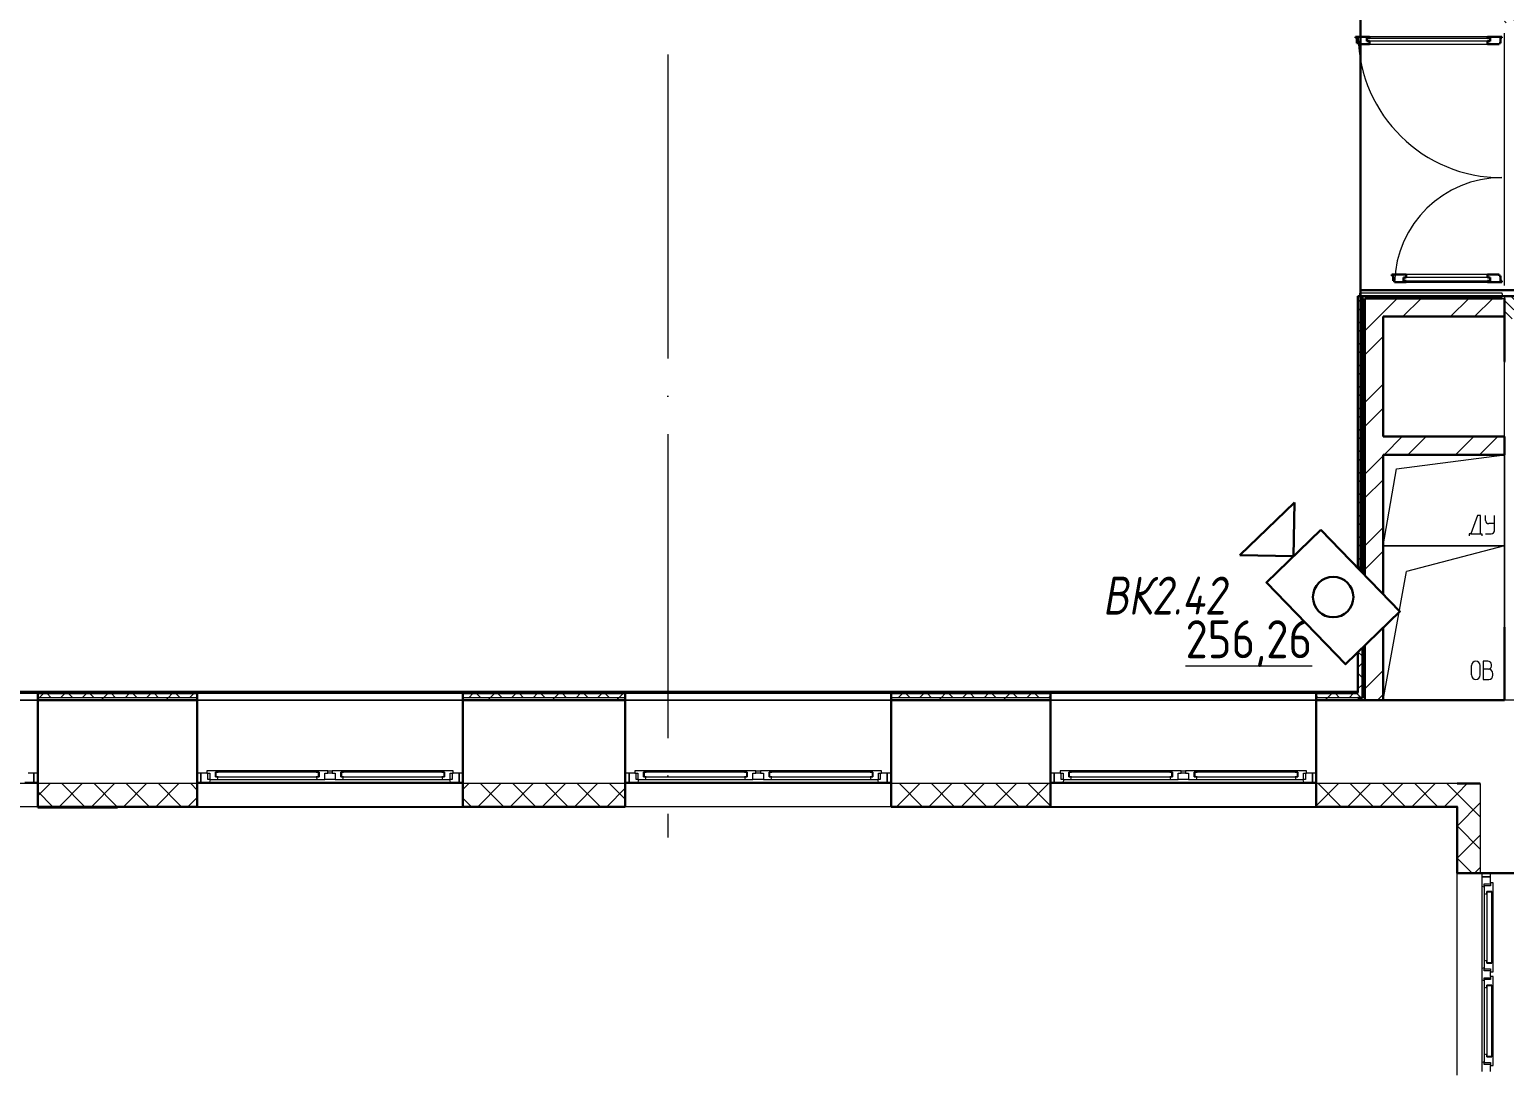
# Model space of a CAD drawing. Header units: millimetres. Extents: x -495897 to 1376592, y -28539 to 470976.
# Drawn here: x 120566 to 130280, y 374934 to 381775 of the extents above; entities that cross this region are included whole.
import ezdxf
from ezdxf.enums import TextEntityAlignment as Align

# ---------------------------------------------------------------- set-up
doc = ezdxf.new("R2010")
doc.units = ezdxf.units.MM
doc.set_wipeout_variables(frame=1)
doc.linetypes.add('ADSK_Линия сетки', pattern=[25, 20, -2.5, 0, -2.5])
doc.linetypes.add('ADSK_Штриховая_ш2 п1_5', pattern=[4.5, 3, -1.5])
for name, color, linetype, lineweight in [('_ Окна', 7, 'Continuous', 9), ('RC-Видеонаблюдение', 5, 'Continuous', 30), ('RC-Линии_связи-Адресные', 5, 'Continuous', 30), ('Двери', 252, 'Continuous', 9), ('Марки помещений', 252, 'Continuous', 20), ('Ограждение', 252, 'Continuous', 9), ('Окна', 252, 'Continuous', 9), ('Оси', 252, 'Continuous', 9), ('Стены внутренние', 7, 'Continuous', 18), ('Стены наружные', 7, 'Continuous', 18), ('Стены штриховка', 7, 'Continuous', 9)]:
    doc.layers.add(name, color=color, linetype=linetype, lineweight=lineweight)
doc.layers.add('RC-Позиционные_обозначения', color=7, linetype='Continuous')
doc.layers.add('Двери открывание', color=7, linetype='Continuous', lineweight=9, true_color=0xc0c0c0)
doc.styles.add('GOST Common_2', font='', dxfattribs={"width": 0.9, "height": 250})
doc.styles.add('RubezhCAD', font='', dxfattribs={"oblique": 10})
doc.styles.get("Standard").update_dxf_attribs({"font": ''})
doc.styles.get('GOST Common_2').set_extended_font_data('GOST type B')
doc.styles.get('RubezhCAD').set_extended_font_data('GOST type A')
doc.styles.get('Standard').set_extended_font_data('GOST type B')

# ---------------------------------------------------------------- blocks, each defined once
blk = doc.blocks.new('RC-UGO-CAM-02')
at = {"color": 1}
blk.add_line((6.243, 2.499), (6.243, -2.499), dxfattribs=at)
blk.add_attdef('PSTN', text='', height=2.5).set_placement((4.626, 3.284), align=Align.BOTTOM_LEFT)
blk.add_wipeout([(-3.743, -2.499), (-3.741, 2.497), (3.743, 2.499), (3.743, -2.499)], dxfattribs=at)
for q in [(6.243, 2.499), (6.243, -2.499)]:
    blk.add_line((3.743, 0), q, dxfattribs=at)
blk.add_lwpolyline([(3.743, -2.499), (3.743, 2.499), (-3.743, 2.499), (-3.743, -2.499), (3.743, -2.499)], close=True, dxfattribs=at)
blk.add_circle((0, 0), 1.332, dxfattribs=at)
blk = doc.blocks.new('2 этаж')
at = {"layer": 'Двери', "lineweight": 18, "true_color": 0x636466}
h = blk.add_hatch(dxfattribs=at)
h.set_pattern_fill('FP_2', color=251, angle=90, style=0, pattern_type=2)
h.set_pattern_definition([(135, (131231.006, 20395.747), (-35.3553, -35.3553), [])])
h.paths.add_polyline_path([(131036, 19470.7), (131426, 19470.7), (131426, 19620.7), (131036, 19620.7), (131036, 19490.5)])
h.paths.add_polyline_path([(131234.3, 21420.7), (131426, 21420.7), (131426, 21570.7), (131036, 21570.7), (131036, 21420.7)])
at = {"color": 251, "lineweight": 18, "true_color": 0x636466}
for p, q in [((130324.1, 18482.7), (131036, 18575.7)), ((131036, 18575.7), (131036, 17975.7)), ((130236, 17975.7), (130324.1, 18482.7)), ((130858.1, 18176.1), (130814.4, 18056.1)), ((130877.7, 18176.1), (130858.1, 18176.1)), ((130877.7, 18056.1), (130877.7, 18176.1)), ((130911.8, 18142.7), (130911.8, 18176.1)), ((130969.2, 18076.1), (130969.2, 18176.1)), ((130969.2, 18122.7), (130931.8, 18122.7)), ((131036, 17975.7), (130236, 17975.7)), ((130236, 17975.7), (131036, 17975.7)), ((131036, 17975.7), (130390.1, 17806.9)), ((130804.4, 18056.1), (130804.4, 18041.1)), ((130814.4, 18056.1), (130804.4, 18056.1)), ((130814.4, 18056.1), (130877.7, 18056.1)), ((130877.7, 18056.1), (130887.7, 18056.1)), ((130887.7, 18056.1), (130887.7, 18041.1)), ((130911.8, 18056.1), (130949.2, 18056.1)), ((131036, 17975.7), (131036, 17440.7)), ((130236, 16960.7), (130390.1, 17806.9)), ((130926.5, 17217.2), (130896.5, 17217.2)), ((130896.5, 17217.2), (130896.5, 17097.2)), ((130949.8, 17183.9), (130949.8, 17193.9)), ((130818.9, 17125.9), (130818.9, 17188.5)), ((130876.3, 17125.9), (130876.3, 17188.5)), ((130929.8, 17163.9), (130896.5, 17163.9)), ((130896.5, 17097.2), (130933.1, 17097.2)), ((130959.8, 17123.9), (130959.8, 17133.9))]:
    blk.add_line(p, q, dxfattribs=at)
for centre, radius, start, end in [((130931.8, 18142.7), 20, 180, 270), ((130949.2, 18076.1), 20, 270, 0), ((130847.6, 17188.5), 28.7, 0, 180), ((130926.5, 17193.9), 23.3, 0, 90), ((130847.6, 17125.9), 28.7, 180, 0), ((130929.8, 17183.9), 20, 270, 0), ((130929.8, 17133.9), 30, 0, 90), ((130933.1, 17123.9), 26.7, 270, 0)]:
    blk.add_arc(centre, radius, start, end, dxfattribs=at)
at = {"layer": '_ Окна', "color": 251, "lineweight": 18, "true_color": 0x636466}
for p, q in [((121291.6, 16420.7), (121351, 16420.7)), ((121351, 16478.7), (121313, 16478.7)), ((121351, 16420.7), (121351, 16478.7)), ((122489, 16478.7), (122451, 16478.7)), ((122451, 16478.7), (122451, 16420.7)), ((122451, 16420.7), (122510.5, 16420.7)), ((122545, 16495.7), (122489, 16495.7)), ((122489, 16495.7), (122489, 16478.7)), ((122489, 16478.7), (122509, 16478.7)), ((122497, 16437.7), (122497, 16478.7)), ((122509, 16437.7), (122497, 16437.7)), ((122509, 16478.7), (122509, 16437.7)), ((122509, 16437.7), (122559.5, 16437.7)), ((122510.5, 16420.7), (122515, 16437.7)), ((122546, 16494.7), (122545, 16495.7)), ((122547, 16495.7), (122546, 16494.7)), ((122546, 16454.7), (122546, 16486.7)), ((122546, 16486.7), (122564, 16486.7)), ((122564, 16454.7), (122546, 16454.7)), ((122561.6, 16495.7), (122547, 16495.7)), ((122559.5, 16437.7), (122564, 16454.7)), ((122564, 16486.7), (122561.6, 16495.7)), ((123213.4, 16495.7), (123211, 16486.7)), ((123211, 16486.7), (123229, 16486.7)), ((123229, 16454.7), (123211, 16454.7)), ((123211, 16454.7), (123215.6, 16437.7)), ((123228, 16495.7), (123213.4, 16495.7)), ((123215.6, 16437.7), (123266, 16437.7)), ((123229, 16494.7), (123228, 16495.7)), ((123230, 16495.7), (123229, 16494.7)), ((123229, 16486.7), (123229, 16454.7)), ((123286, 16495.7), (123230, 16495.7)), ((123266, 16437.7), (123266, 16478.7)), ((123266, 16478.7), (123286, 16478.7)), ((123286, 16478.7), (123286, 16495.7)), ((123372, 16495.7), (123316, 16495.7)), ((123316, 16495.7), (123316, 16478.7)), ((123316, 16478.7), (123336, 16478.7)), ((123336, 16478.7), (123336, 16437.7)), ((123336, 16437.7), (123386.5, 16437.7)), ((123373, 16494.7), (123372, 16495.7)), ((123374, 16495.7), (123373, 16494.7)), ((123373, 16454.7), (123373, 16486.7)), ((123373, 16486.7), (123391, 16486.7)), ((123391, 16454.7), (123373, 16454.7)), ((123388.6, 16495.7), (123374, 16495.7)), ((123386.5, 16437.7), (123391, 16454.7)), ((123391, 16486.7), (123388.6, 16495.7)), ((124040.4, 16495.7), (124038, 16486.7)), ((124038, 16486.7), (124056, 16486.7)), ((124056, 16454.7), (124038, 16454.7)), ((124038, 16454.7), (124042.6, 16437.7)), ((124055, 16495.7), (124040.4, 16495.7)), ((124042.6, 16437.7), (124093, 16437.7)), ((124056, 16494.7), (124055, 16495.7)), ((124057, 16495.7), (124056, 16494.7)), ((124056, 16486.7), (124056, 16454.7)), ((124113, 16495.7), (124057, 16495.7)), ((124087, 16437.7), (124091.6, 16420.7)), ((124091.6, 16420.7), (124151, 16420.7)), ((124093, 16437.7), (124093, 16478.7)), ((124093, 16478.7), (124113, 16478.7)), ((124105, 16437.7), (124093, 16437.7)), ((124105, 16478.7), (124105, 16437.7)), ((124113, 16478.7), (124113, 16495.7)), ((124151, 16478.7), (124113, 16478.7)), ((124151, 16420.7), (124151, 16478.7)), ((125309, 16478.7), (125271, 16478.7)), ((125271, 16478.7), (125271, 16420.7)), ((125271, 16420.7), (125330.5, 16420.7)), ((125365, 16495.7), (125309, 16495.7)), ((125309, 16495.7), (125309, 16478.7)), ((125309, 16478.7), (125329, 16478.7)), ((125317, 16437.7), (125317, 16478.7)), ((125329, 16437.7), (125317, 16437.7)), ((125329, 16478.7), (125329, 16437.7)), ((125329, 16437.7), (125379.5, 16437.7)), ((125330.5, 16420.7), (125335, 16437.7)), ((125366, 16494.7), (125365, 16495.7)), ((125367, 16495.7), (125366, 16494.7)), ((125366, 16454.7), (125366, 16486.7)), ((125366, 16486.7), (125384, 16486.7)), ((125384, 16454.7), (125366, 16454.7)), ((125381.6, 16495.7), (125367, 16495.7)), ((125379.5, 16437.7), (125384, 16454.7)), ((125384, 16486.7), (125381.6, 16495.7)), ((126033.4, 16495.7), (126031, 16486.7)), ((126031, 16486.7), (126049, 16486.7)), ((126049, 16454.7), (126031, 16454.7)), ((126031, 16454.7), (126035.6, 16437.7)), ((126048, 16495.7), (126033.4, 16495.7)), ((126035.6, 16437.7), (126086, 16437.7)), ((126049, 16494.7), (126048, 16495.7)), ((126050, 16495.7), (126049, 16494.7)), ((126049, 16486.7), (126049, 16454.7)), ((126106, 16495.7), (126050, 16495.7)), ((126086, 16437.7), (126086, 16478.7)), ((126086, 16478.7), (126106, 16478.7)), ((126106, 16478.7), (126106, 16495.7)), ((126192, 16495.7), (126136, 16495.7)), ((126136, 16495.7), (126136, 16478.7)), ((126136, 16478.7), (126156, 16478.7)), ((126156, 16478.7), (126156, 16437.7)), ((126156, 16437.7), (126206.5, 16437.7)), ((126193, 16494.7), (126192, 16495.7)), ((126194, 16495.7), (126193, 16494.7)), ((126193, 16454.7), (126193, 16486.7)), ((126193, 16486.7), (126211, 16486.7)), ((126211, 16454.7), (126193, 16454.7)), ((126208.6, 16495.7), (126194, 16495.7)), ((126206.5, 16437.7), (126211, 16454.7)), ((126211, 16486.7), (126208.6, 16495.7)), ((126860.4, 16495.7), (126858, 16486.7)), ((126858, 16486.7), (126876, 16486.7)), ((126876, 16454.7), (126858, 16454.7)), ((126858, 16454.7), (126862.6, 16437.7)), ((126875, 16495.7), (126860.4, 16495.7)), ((126862.6, 16437.7), (126913, 16437.7)), ((126876, 16494.7), (126875, 16495.7)), ((126877, 16495.7), (126876, 16494.7)), ((126876, 16486.7), (126876, 16454.7)), ((126933, 16495.7), (126877, 16495.7)), ((126907, 16437.7), (126911.6, 16420.7)), ((126911.6, 16420.7), (126971, 16420.7)), ((126913, 16437.7), (126913, 16478.7)), ((126913, 16478.7), (126933, 16478.7)), ((126925, 16437.7), (126913, 16437.7)), ((126925, 16478.7), (126925, 16437.7)), ((126933, 16478.7), (126933, 16495.7)), ((126971, 16478.7), (126933, 16478.7)), ((126971, 16420.7), (126971, 16478.7)), ((128108.6, 16478.7), (128071, 16478.7)), ((128071, 16478.7), (128071, 16420.7)), ((128071, 16420.7), (128130.5, 16420.7)), ((128165, 16495.7), (128109, 16495.7)), ((128109, 16495.7), (128109, 16478.7)), ((128109, 16478.7), (128129, 16478.7)), ((128117, 16437.7), (128117, 16478.7)), ((128129, 16437.7), (128117, 16437.7)), ((128129, 16478.7), (128129, 16437.7)), ((128129, 16437.7), (128179.5, 16437.7)), ((128130.5, 16420.7), (128135, 16437.7)), ((128166, 16494.7), (128165, 16495.7)), ((128167, 16495.7), (128166, 16494.7)), ((128166, 16454.7), (128166, 16486.7)), ((128166, 16486.7), (128184, 16486.7)), ((128184, 16454.7), (128166, 16454.7)), ((128181.6, 16495.7), (128167, 16495.7)), ((128179.5, 16437.7), (128184, 16454.7)), ((128184, 16486.7), (128181.6, 16495.7)), ((128833.4, 16495.7), (128831, 16486.7)), ((128831, 16486.7), (128849, 16486.7)), ((128849, 16454.7), (128831, 16454.7)), ((128831, 16454.7), (128835.6, 16437.7)), ((128848, 16495.7), (128833.4, 16495.7)), ((128835.6, 16437.7), (128886, 16437.7)), ((128849, 16494.7), (128848, 16495.7)), ((128850, 16495.7), (128849, 16494.7)), ((128849, 16486.7), (128849, 16454.7)), ((128906, 16495.7), (128850, 16495.7)), ((128886, 16437.7), (128886, 16478.7)), ((128886, 16478.7), (128906, 16478.7)), ((128906, 16478.7), (128906, 16495.7)), ((128992, 16495.7), (128936, 16495.7)), ((128936, 16495.7), (128936, 16478.7)), ((128936, 16478.7), (128956, 16478.7)), ((128956, 16478.7), (128956, 16437.7)), ((128956, 16437.7), (129006.5, 16437.7)), ((128993, 16494.7), (128992, 16495.7)), ((128994, 16495.7), (128993, 16494.7)), ((128993, 16454.7), (128993, 16486.7)), ((128993, 16486.7), (129011, 16486.7)), ((129011, 16454.7), (128993, 16454.7)), ((129008.6, 16495.7), (128994, 16495.7)), ((129006.5, 16437.7), (129011, 16454.7)), ((129011, 16486.7), (129008.6, 16495.7)), ((129660.4, 16495.7), (129658, 16486.7)), ((129658, 16486.7), (129676, 16486.7)), ((129676, 16454.7), (129658, 16454.7)), ((129658, 16454.7), (129662.6, 16437.7)), ((129675, 16495.7), (129660.4, 16495.7)), ((129662.6, 16437.7), (129713, 16437.7)), ((129676, 16494.7), (129675, 16495.7)), ((129677, 16495.7), (129676, 16494.7)), ((129676, 16486.7), (129676, 16454.7)), ((129733, 16495.7), (129677, 16495.7)), ((129707, 16437.7), (129711.6, 16420.7)), ((129711.6, 16420.7), (129771, 16420.7)), ((129713, 16437.7), (129713, 16478.7)), ((129713, 16478.7), (129733, 16478.7)), ((129725, 16437.7), (129713, 16437.7)), ((129725, 16478.7), (129725, 16437.7)), ((129733, 16478.7), (129733, 16495.7)), ((129771, 16478.7), (129733, 16478.7)), ((129771, 16420.7), (129771, 16478.7)), ((130944, 15795.7), (130886, 15795.7)), ((130886, 15795.7), (130886, 15736.3)), ((130903, 15749.7), (130944, 15749.7)), ((130903, 15737.7), (130903, 15749.7)), ((130944, 15737.7), (130903, 15737.7)), ((130903, 15737.7), (130903, 15687.3)), ((130944, 15757.7), (130944, 15795.7)), ((130961, 15757.7), (130944, 15757.7)), ((130944, 15757.7), (130944, 15737.7)), ((130961, 15701.7), (130961, 15757.7)), ((130886, 15736.3), (130903, 15731.7)), ((130903, 15687.3), (130920, 15682.7)), ((130920, 15682.7), (130920, 15700.7)), ((130920, 15700.7), (130952, 15700.7)), ((130952, 15700.7), (130952, 15682.7)), ((130952, 15682.7), (130961, 15685.2)), ((130960, 15700.7), (130961, 15701.7)), ((130961, 15699.7), (130960, 15700.7)), ((130961, 15685.2), (130961, 15699.7)), ((130903, 15196.7), (130886, 15192.2)), ((130886, 15192.2), (130886, 15119.3)), ((130920, 15245.7), (130903, 15241.2)), ((130903, 15241.2), (130903, 15190.7)), ((130903, 15190.7), (130944, 15190.7)), ((130903, 15178.7), (130903, 15190.7)), ((130944, 15178.7), (130903, 15178.7)), ((130920, 15227.7), (130920, 15245.7)), ((130952, 15227.7), (130920, 15227.7)), ((130944, 15190.7), (130944, 15170.7)), ((130944, 15170.7), (130961, 15170.7)), ((130944, 15140.7), (130944, 15170.7)), ((130961, 15243.3), (130952, 15245.7)), ((130952, 15245.7), (130952, 15227.7)), ((130960, 15227.7), (130961, 15228.7)), ((130961, 15226.7), (130960, 15227.7)), ((130961, 15228.7), (130961, 15243.3)), ((130961, 15170.7), (130961, 15226.7)), ((130886, 15119.3), (130903, 15114.7)), ((130903, 15120.7), (130903, 15132.7)), ((130903, 15132.7), (130944, 15132.7)), ((130944, 15120.7), (130903, 15120.7)), ((130903, 15120.7), (130903, 15070.3)), ((130903, 15070.3), (130920, 15065.7)), ((130920, 15065.7), (130920, 15083.7)), ((130920, 15083.7), (130952, 15083.7)), ((130961, 15140.7), (130944, 15140.7)), ((130944, 15140.7), (130944, 15120.7)), ((130952, 15083.7), (130952, 15065.7)), ((130952, 15065.7), (130961, 15068.2)), ((130960, 15083.7), (130961, 15084.7)), ((130961, 15082.7), (130960, 15083.7)), ((130961, 15084.7), (130961, 15140.7)), ((130961, 15068.2), (130961, 15082.7)), ((130903, 14579.7), (130886, 14575.2)), ((130886, 14575.2), (130886, 14515.7)), ((130920, 14628.7), (130903, 14624.2)), ((130903, 14624.2), (130903, 14573.7)), ((130903, 14573.7), (130944, 14573.7)), ((130903, 14561.7), (130903, 14573.7)), ((130920, 14610.7), (130920, 14628.7)), ((130952, 14610.7), (130920, 14610.7)), ((130944, 14573.7), (130944, 14553.7)), ((130961, 14626.3), (130952, 14628.7)), ((130952, 14628.7), (130952, 14610.7)), ((130960, 14610.7), (130961, 14611.7)), ((130961, 14609.7), (130960, 14610.7)), ((130961, 14611.7), (130961, 14626.3)), ((130961, 14553.7), (130961, 14609.7)), ((130944, 14561.7), (130903, 14561.7)), ((130944, 14553.7), (130961, 14553.7)), ((130944, 14515.7), (130944, 14553.7))]:
    blk.add_line(p, q, dxfattribs=at)
at = {"layer": '_ Окна', "color": 251, "true_color": 0x636466}
for p, q in [((121376, 16478.7), (121351, 16478.7)), ((121351, 16478.7), (121351, 16420.7)), ((121351, 16420.7), (121376, 16420.7)), ((122451, 16478.7), (122426, 16478.7)), ((122426, 16420.7), (122451, 16420.7)), ((122451, 16420.7), (122451, 16478.7)), ((122549, 16486.7), (122546, 16486.7)), ((122546, 16486.7), (122546, 16454.7)), ((122546, 16454.7), (122549, 16454.7)), ((123226, 16486.7), (122549, 16486.7)), ((122549, 16486.7), (122549, 16454.7)), ((122549, 16454.7), (122549, 16486.7)), ((122549, 16454.7), (123226, 16454.7)), ((123226, 16454.7), (123226, 16486.7)), ((123226, 16486.7), (123226, 16454.7)), ((123229, 16486.7), (123226, 16486.7)), ((123226, 16454.7), (123229, 16454.7)), ((123229, 16454.7), (123229, 16486.7)), ((123376, 16486.7), (123373, 16486.7)), ((123373, 16486.7), (123373, 16454.7)), ((123373, 16454.7), (123376, 16454.7)), ((124053, 16486.7), (123376, 16486.7)), ((123376, 16486.7), (123376, 16454.7)), ((123376, 16454.7), (123376, 16486.7)), ((123376, 16454.7), (124053, 16454.7)), ((124053, 16454.7), (124053, 16486.7)), ((124053, 16486.7), (124053, 16454.7)), ((124056, 16486.7), (124053, 16486.7)), ((124053, 16454.7), (124056, 16454.7)), ((124056, 16454.7), (124056, 16486.7)), ((124176, 16478.7), (124151, 16478.7)), ((124151, 16478.7), (124151, 16420.7)), ((124151, 16420.7), (124176, 16420.7)), ((125271, 16478.7), (125246, 16478.7)), ((125246, 16420.7), (125271, 16420.7)), ((125271, 16420.7), (125271, 16478.7)), ((125369, 16486.7), (125366, 16486.7)), ((125366, 16486.7), (125366, 16454.7)), ((125366, 16454.7), (125369, 16454.7)), ((126046, 16486.7), (125369, 16486.7)), ((125369, 16486.7), (125369, 16454.7)), ((125369, 16454.7), (125369, 16486.7)), ((125369, 16454.7), (126046, 16454.7)), ((126046, 16454.7), (126046, 16486.7)), ((126046, 16486.7), (126046, 16454.7)), ((126049, 16486.7), (126046, 16486.7)), ((126046, 16454.7), (126049, 16454.7)), ((126049, 16454.7), (126049, 16486.7)), ((126196, 16486.7), (126193, 16486.7)), ((126193, 16486.7), (126193, 16454.7)), ((126193, 16454.7), (126196, 16454.7)), ((126873, 16486.7), (126196, 16486.7)), ((126196, 16486.7), (126196, 16454.7)), ((126196, 16454.7), (126196, 16486.7)), ((126196, 16454.7), (126873, 16454.7)), ((126873, 16454.7), (126873, 16486.7)), ((126873, 16486.7), (126873, 16454.7)), ((126876, 16486.7), (126873, 16486.7)), ((126873, 16454.7), (126876, 16454.7)), ((126876, 16454.7), (126876, 16486.7)), ((126996, 16478.7), (126971, 16478.7)), ((126971, 16478.7), (126971, 16420.7)), ((126971, 16420.7), (126996, 16420.7)), ((128071, 16478.7), (128046, 16478.7)), ((128046, 16420.7), (128071, 16420.7)), ((128071, 16420.7), (128071, 16478.7)), ((128169, 16486.7), (128166, 16486.7)), ((128166, 16486.7), (128166, 16454.7)), ((128166, 16454.7), (128169, 16454.7)), ((128846, 16486.7), (128169, 16486.7)), ((128169, 16486.7), (128169, 16454.7)), ((128169, 16454.7), (128169, 16486.7)), ((128169, 16454.7), (128846, 16454.7)), ((128846, 16454.7), (128846, 16486.7)), ((128846, 16486.7), (128846, 16454.7)), ((128849, 16486.7), (128846, 16486.7)), ((128846, 16454.7), (128849, 16454.7)), ((128849, 16454.7), (128849, 16486.7)), ((128996, 16486.7), (128993, 16486.7)), ((128993, 16486.7), (128993, 16454.7)), ((128993, 16454.7), (128996, 16454.7)), ((129673, 16486.7), (128996, 16486.7)), ((128996, 16486.7), (128996, 16454.7)), ((128996, 16454.7), (128996, 16486.7)), ((128996, 16454.7), (129673, 16454.7)), ((129673, 16454.7), (129673, 16486.7)), ((129673, 16486.7), (129673, 16454.7)), ((129676, 16486.7), (129673, 16486.7)), ((129673, 16454.7), (129676, 16454.7)), ((129676, 16454.7), (129676, 16486.7)), ((129796, 16478.7), (129771, 16478.7)), ((129771, 16478.7), (129771, 16420.7)), ((129771, 16420.7), (129796, 16420.7)), ((130886, 15820.7), (130886, 15795.7)), ((130886, 15795.7), (130944, 15795.7)), ((130944, 15795.7), (130944, 15820.7)), ((130952, 15700.7), (130920, 15700.7)), ((130920, 15700.7), (130920, 15697.7)), ((130920, 15697.7), (130920, 15230.7)), ((130952, 15697.7), (130920, 15697.7)), ((130920, 15697.7), (130952, 15697.7)), ((130952, 15697.7), (130952, 15700.7)), ((130952, 15230.7), (130952, 15697.7)), ((130920, 15230.7), (130952, 15230.7)), ((130952, 15230.7), (130920, 15230.7)), ((130920, 15230.7), (130920, 15227.7)), ((130920, 15227.7), (130952, 15227.7)), ((130952, 15227.7), (130952, 15230.7)), ((130952, 15083.7), (130920, 15083.7)), ((130920, 15083.7), (130920, 15080.7)), ((130920, 15080.7), (130920, 14613.7)), ((130952, 15080.7), (130920, 15080.7)), ((130920, 15080.7), (130952, 15080.7)), ((130952, 15080.7), (130952, 15083.7)), ((130952, 14613.7), (130952, 15080.7)), ((130920, 14613.7), (130952, 14613.7)), ((130952, 14613.7), (130920, 14613.7)), ((130920, 14613.7), (130920, 14610.7)), ((130920, 14610.7), (130952, 14610.7)), ((130952, 14610.7), (130952, 14613.7))]:
    blk.add_line(p, q, dxfattribs=at)
at = {"layer": 'Двери', "color": 251, "lineweight": 30, "true_color": 0x636466}
for p, q in [((130148, 21328.7), (130054, 21328.7)), ((130054, 21328.7), (130054, 21320.7)), ((130054, 21320.7), (130063, 21320.7)), ((130063, 21320.7), (130063, 21286.7)), ((130063, 21286.7), (130072, 21286.7)), ((130072, 21286.7), (130072, 21278.7)), ((130072, 21278.7), (130148, 21278.7)), ((130130, 21319.7), (130148, 21319.7)), ((130130, 21298.7), (130130, 21319.7)), ((130148, 21298.7), (130130, 21298.7)), ((130148, 21319.7), (130148, 21328.7)), ((130148, 21278.7), (130148, 21298.7)), ((131018, 21328.7), (130924, 21328.7)), ((130924, 21319.7), (130924, 21328.7)), ((130942, 21319.7), (130924, 21319.7)), ((130924, 21298.7), (130942, 21298.7)), ((130924, 21278.7), (130924, 21298.7)), ((130924, 21278.7), (131000, 21278.7)), ((130942, 21298.7), (130942, 21319.7)), ((131000, 21278.7), (131000, 21286.7)), ((131000, 21286.7), (131009, 21286.7)), ((131009, 21286.7), (131009, 21320.7)), ((131009, 21320.7), (131018, 21320.7)), ((131018, 21320.7), (131018, 21328.7)), ((130388, 19762.7), (130294, 19762.7)), ((130294, 19762.7), (130294, 19754.7)), ((130294, 19754.7), (130303, 19754.7)), ((130303, 19754.7), (130303, 19720.7)), ((130303, 19720.7), (130312, 19720.7)), ((130312, 19720.7), (130312, 19712.7)), ((130388, 19742.7), (130370, 19742.7)), ((130370, 19742.7), (130370, 19721.7)), ((130370, 19721.7), (130388, 19721.7)), ((130388, 19762.7), (130388, 19742.7)), ((130388, 19721.7), (130388, 19712.7)), ((131000, 19762.7), (130924, 19762.7)), ((130924, 19762.7), (130924, 19742.7)), ((130924, 19742.7), (130942, 19742.7)), ((130924, 19721.7), (130924, 19712.7)), ((130942, 19721.7), (130924, 19721.7)), ((130942, 19742.7), (130942, 19721.7)), ((131000, 19754.7), (131000, 19762.7)), ((131009, 19754.7), (131000, 19754.7)), ((131009, 19720.7), (131009, 19754.7)), ((131018, 19720.7), (131009, 19720.7)), ((131018, 19712.7), (131018, 19720.7)), ((130312, 19712.7), (130388, 19712.7)), ((130924, 19712.7), (131018, 19712.7))]:
    blk.add_line(p, q, dxfattribs=at)
at = {"layer": 'Двери', "color": 251, "true_color": 0x636466}
for p, q in [((130130, 21319.7), (130942, 21319.7)), ((130130, 21298.7), (130130, 21319.7)), ((130942, 21298.7), (130130, 21298.7)), ((130924, 21328.7), (130148, 21328.7)), ((130148, 21278.7), (130924, 21278.7)), ((130942, 21319.7), (130942, 21298.7)), ((130942, 19742.7), (130370, 19742.7)), ((130370, 19742.7), (130370, 19721.7)), ((130370, 19721.7), (130942, 19721.7)), ((130924, 19762.7), (130388, 19762.7)), ((130942, 19721.7), (130942, 19742.7)), ((130388, 19712.7), (130924, 19712.7))]:
    blk.add_line(p, q, dxfattribs=at)
at = {"layer": 'Двери', "color": 251, "linetype": 'ADSK_Штриховая_ш2 п1_5', "true_color": 0x636466}
for p, q in [((131426, 19620.7), (131036, 19620.7)), ((131036, 19620.7), (131036, 19470.7))]:
    blk.add_line(p, q, dxfattribs=at)
at = {"layer": 'Двери открывание', "color": 251, "true_color": 0x636466}
for centre, radius, start, end in [((131018, 21346.7), 946, 181.09026, 270), ((131018, 19694.7), 706, 90, 178.53904)]:
    blk.add_arc(centre, radius, start, end, dxfattribs=at)
at = {"layer": 'Ограждение', "color": 251, "true_color": 0x636466}
for p, q in [((131021, 19640.7), (130081, 19640.7)), ((130081, 19640.7), (130081, 19620.7)), ((131021, 19635.7), (131021, 19640.7)), ((131021, 19635.7), (131021, 19620.7))]:
    blk.add_line(p, q, dxfattribs=at)
blk.add_open_spline([(130081, 19640.7), (130081, 19640.7), (130081.1, 19640.7), (130081.4, 19640.4), (130081.7, 19640.1), (130082, 19639.8), (130082.2, 19639.5), (130082.5, 19639.2), (130083, 19638.8), (130083.4, 19638.3), (130083.8, 19638), (130084.2, 19637.6), (130084.9, 19636.8), (130085.6, 19636.2), (130086, 19635.7)], degree=3, knots=[0, 0, 0, 0, 0.166667, 0.25, 0.333333, 0.416667, 0.458333, 0.5, 0.583333, 0.666667, 0.708333, 0.75, 0.833333, 1, 1, 1, 1], dxfattribs=at)
at = {"layer": 'Окна', "color": 251, "true_color": 0x636466}
for p, q in [((122510.5, 16420.7), (124091.6, 16420.7)), ((122547, 16495.7), (122545, 16495.7)), ((122559.5, 16437.7), (123215.6, 16437.7)), ((123213.4, 16495.7), (122561.6, 16495.7)), ((123230, 16495.7), (123228, 16495.7)), ((123336, 16437.7), (123266, 16437.7)), ((123286, 16495.7), (123316, 16495.7)), ((123316, 16478.7), (123286, 16478.7)), ((123374, 16495.7), (123372, 16495.7)), ((123386.5, 16437.7), (124042.6, 16437.7)), ((124040.4, 16495.7), (123388.6, 16495.7)), ((124057, 16495.7), (124055, 16495.7)), ((125330.5, 16420.7), (126911.6, 16420.7)), ((125367, 16495.7), (125365, 16495.7)), ((125379.5, 16437.7), (126035.6, 16437.7)), ((126033.4, 16495.7), (125381.6, 16495.7)), ((126050, 16495.7), (126048, 16495.7)), ((126156, 16437.7), (126086, 16437.7)), ((126106, 16495.7), (126136, 16495.7)), ((126136, 16478.7), (126106, 16478.7)), ((126194, 16495.7), (126192, 16495.7)), ((126206.5, 16437.7), (126862.6, 16437.7)), ((126860.4, 16495.7), (126208.6, 16495.7)), ((126877, 16495.7), (126875, 16495.7)), ((128130.5, 16420.7), (129711.6, 16420.7)), ((128167, 16495.7), (128165, 16495.7)), ((128179.5, 16437.7), (128835.6, 16437.7)), ((128833.4, 16495.7), (128181.6, 16495.7)), ((128850, 16495.7), (128848, 16495.7)), ((128956, 16437.7), (128886, 16437.7)), ((128906, 16495.7), (128936, 16495.7)), ((128936, 16478.7), (128906, 16478.7)), ((128994, 16495.7), (128992, 16495.7)), ((129006.5, 16437.7), (129662.6, 16437.7)), ((129660.4, 16495.7), (129008.6, 16495.7)), ((129677, 16495.7), (129675, 16495.7)), ((130886, 15736.3), (130886, 15192.2)), ((130903, 15687.3), (130903, 15241.2)), ((130961, 15699.7), (130961, 15701.7)), ((130961, 15243.3), (130961, 15685.2)), ((130961, 15226.7), (130961, 15228.7)), ((130886, 15119.3), (130886, 14575.2)), ((130903, 15070.3), (130903, 14624.2)), ((130961, 15082.7), (130961, 15084.7)), ((130961, 14626.3), (130961, 15068.2)), ((130961, 14609.7), (130961, 14611.7))]:
    blk.add_line(p, q, dxfattribs=at)
at = {"layer": 'Оси', "color": 251, "linetype": 'ADSK_Линия сетки', "ltscale": 100, "true_color": 0x636466}
for p, q in [((125526, 33711.4), (125526, 16056.5)), ((165326, 16960.7), (93603.7, 16960.7))]:
    blk.add_line(p, q, dxfattribs=at)
at = {"layer": 'Стены внутренние', "color": 251, "true_color": 0x636466}
for p, q in [((131036, 19689.7), (131036, 21351.7)), ((131036, 19620.7), (131036, 19605.7)), ((131036, 18695.7), (131036, 19190.7)), ((131036, 17440.7), (131036, 18575.7)), ((119626, 16960.7), (121376, 16960.7)), ((122426, 16960.7), (124176, 16960.7)), ((125246, 16960.7), (126996, 16960.7)), ((128046, 16960.7), (129796, 16960.7)), ((122426, 16410.7), (119632, 16410.7)), ((130724, 16410.7), (122431, 16410.7)), ((130876, 16410.7), (130876, 15820.7)), ((121376, 16258.7), (119626, 16258.7)), ((124176, 16258.7), (122426, 16258.7)), ((126996, 16258.7), (125246, 16258.7)), ((129796, 16258.7), (128046, 16258.7)), ((130724, 14490.7), (130724, 15820.7))]:
    blk.add_line(p, q, dxfattribs=at)
at = {"layer": 'Стены внутренние', "color": 251, "lineweight": 30, "true_color": 0x636466}
for p, q in [((131426, 19620.7), (131036, 19620.7)), ((131036, 19190.7), (131036, 19485.7)), ((131041, 19190.7), (131036, 19190.7)), ((131036, 17440.7), (131036, 16960.7)), ((131041, 17440.7), (131036, 17440.7)), ((121376, 16960.7), (122426, 16960.7)), ((121376, 16960.7), (121376, 16258.7)), ((122426, 16960.7), (122426, 16258.7)), ((124176, 16960.7), (125246, 16960.7)), ((124176, 16960.7), (124176, 16258.7)), ((125246, 16960.7), (125246, 16258.7)), ((126996, 16960.7), (128046, 16960.7)), ((126996, 16960.7), (126996, 16258.7)), ((128046, 16960.7), (128046, 16258.7)), ((129796, 16960.7), (130116, 16960.7)), ((129796, 16960.7), (129796, 16258.7)), ((130236, 16960.7), (131036, 16960.7)), ((130876, 16410.7), (130724, 16410.7)), ((121376, 16258.7), (122426, 16258.7)), ((124176, 16258.7), (125246, 16258.7)), ((126996, 16258.7), (128046, 16258.7)), ((130724, 16258.7), (129796, 16258.7)), ((130724, 15820.7), (130724, 16258.7)), ((131426, 15820.7), (130724, 15820.7))]:
    blk.add_line(p, q, dxfattribs=at)
at = {"layer": 'Стены внутренние', "color": 251, "linetype": 'Continuous', "lineweight": 9, "true_color": 0x636466}
for p, q in [((121473, 16260.7), (121376, 16357.8)), ((121378, 16331.5), (121457.2, 16410.7)), ((121519.4, 16260.7), (121669.4, 16410.7)), ((121685.2, 16260.7), (121535.2, 16410.7)), ((121731.5, 16260.7), (121881.5, 16410.7)), ((121897.3, 16260.7), (121747.3, 16410.7)), ((121943.6, 16260.7), (122093.6, 16410.7)), ((122109.4, 16260.7), (121959.4, 16410.7)), ((122155.7, 16260.7), (122305.7, 16410.7)), ((122321.6, 16260.7), (122171.6, 16410.7)), ((122426, 16368.4), (122383.7, 16410.7)), ((124176, 16371.8), (124214.9, 16410.7)), ((124277.1, 16260.7), (124427.1, 16410.7)), ((124442.9, 16260.7), (124292.9, 16410.7)), ((124489.2, 16260.7), (124639.2, 16410.7)), ((124655, 16260.7), (124505, 16410.7)), ((124701.3, 16260.7), (124851.3, 16410.7)), ((124867.1, 16260.7), (124717.1, 16410.7)), ((124913.5, 16260.7), (125063.5, 16410.7)), ((125079.3, 16260.7), (124929.3, 16410.7)), ((125125.6, 16260.7), (125246, 16381.2)), ((125244, 16308.2), (125141.4, 16410.7)), ((127034.8, 16260.7), (127184.8, 16410.7)), ((127200.6, 16260.7), (127050.6, 16410.7)), ((127246.9, 16260.7), (127396.9, 16410.7)), ((127412.7, 16260.7), (127262.7, 16410.7)), ((127459, 16260.7), (127609, 16410.7)), ((127624.9, 16260.7), (127474.9, 16410.7)), ((127671.2, 16260.7), (127821.2, 16410.7)), ((127837, 16260.7), (127687, 16410.7)), ((127883.3, 16260.7), (128033.3, 16410.7)), ((128044, 16265.9), (127899.1, 16410.7)), ((129798, 16266.3), (129942.5, 16410.7)), ((129958.3, 16260.7), (129808.3, 16410.7)), ((130004.6, 16260.7), (130154.6, 16410.7)), ((130170.4, 16260.7), (130020.4, 16410.7)), ((130216.8, 16260.7), (130366.8, 16410.7)), ((130382.6, 16260.7), (130232.6, 16410.7)), ((130428.9, 16260.7), (130578.9, 16410.7)), ((130594.7, 16260.7), (130444.7, 16410.7)), ((130641, 16260.7), (130726, 16345.7)), ((130726, 16341.6), (130656.8, 16410.7)), ((130726, 16345.7), (130791, 16410.7)), ((130876, 16191.6), (130726, 16341.6)), ((130876, 16403.7), (130869, 16410.7)), ((121415.5, 16260.7), (121414.3, 16258.7)), ((122236.7, 16260.7), (122235.6, 16258.7)), ((122367.9, 16260.7), (122424, 16316.9)), ((124178, 16306.6), (124176, 16310.1)), ((124230.8, 16260.7), (124178, 16313.5)), ((124674.9, 16258.7), (124673.7, 16260.7)), ((125052.3, 16260.7), (125051.2, 16258.7)), ((126998, 16299), (126996, 16302.5)), ((127750.6, 16260.7), (127749.5, 16258.7)), ((128046, 16312.6), (128044, 16316.1)), ((129954.2, 16258.7), (129953, 16260.7)), ((130566.3, 16260.7), (130565.1, 16258.7)), ((130726, 16133.6), (130876, 16283.6)), ((130876, 15979.5), (130726, 16129.5)), ((130726, 15921.5), (130876, 16071.5)), ((130822.6, 15820.7), (130726, 15917.3)), ((130837.4, 15820.7), (130876, 15859.3))]:
    blk.add_line(p, q, dxfattribs=at)
at = {"layer": 'Стены наружные', "color": 251, "lineweight": 30, "true_color": 0x636466}
for p, q in [((130071, 19620.7), (131036, 19620.7)), ((130071, 17015.7), (130071, 19620.7)), ((130101, 16975.7), (130101, 19620.7)), ((131021, 19605.7), (130116, 19605.7)), ((130116, 19605.7), (130116, 16960.7)), ((131036, 19485.7), (131036, 19605.7)), ((131036, 19485.7), (130236, 19485.7)), ((130236, 19485.7), (130236, 18695.7)), ((130236, 18695.7), (131036, 18695.7)), ((131036, 18575.7), (131036, 18695.7)), ((131036, 18575.7), (130236, 18575.7)), ((130236, 18575.7), (130236, 16960.7)), ((130071, 17015.7), (112936, 17015.7)), ((112936, 17010.7), (130071, 17010.7)), ((121376, 17005.7), (122426, 17005.7)), ((121376, 17005.7), (121376, 16960.7)), ((122426, 17005.7), (122426, 16960.7)), ((124176, 17005.7), (125246, 17005.7)), ((124176, 17005.7), (124176, 16960.7)), ((125246, 17005.7), (125246, 16960.7)), ((126996, 17005.7), (128046, 17005.7)), ((126996, 17005.7), (126996, 16960.7)), ((128046, 17005.7), (128046, 16960.7)), ((129796, 17005.7), (130071, 17005.7)), ((129796, 17005.7), (129796, 16960.7)), ((130071, 17005.7), (130071, 17010.7)), ((121376, 16960.7), (122426, 16960.7)), ((124176, 16960.7), (125246, 16960.7)), ((126996, 16960.7), (128046, 16960.7)), ((130236, 16960.7), (129796, 16960.7)), ((130101, 16975.7), (130071, 16975.7)), ((130116, 16960.7), (130116, 16960.7)), ((121901, 16257.7), (121376, 16257.7)), ((121376, 16257.7), (121376, 16252.7)), ((121376, 16252.7), (121901, 16252.7)), ((121901, 16257.7), (121901, 16252.7))]:
    blk.add_line(p, q, dxfattribs=at)
at = {"layer": 'Стены наружные', "color": 251, "linetype": 'Continuous', "lineweight": 9, "true_color": 0x636466}
for p, q in [((130071, 19579.8), (130101, 19609.8)), ((130101, 19512.2), (130071, 19542.2)), ((130209.9, 19485.7), (130329.9, 19605.7)), ((130367.1, 19485.7), (130487.1, 19605.7)), ((130379.8, 19605.7), (130394.8, 19620.7)), ((130681.4, 19485.7), (130801.4, 19605.7)), ((130804, 19605.7), (130819, 19620.7)), ((130838.6, 19485.7), (130958.6, 19605.7)), ((130071, 19438.4), (130101, 19468.4)), ((130116, 19391.8), (130209.9, 19485.7)), ((130101, 19370.7), (130071, 19400.7)), ((130101, 19327), (130116, 19342)), ((130116, 19234.7), (130236, 19354.7)), ((130071, 19297), (130101, 19327)), ((130101, 19229.3), (130071, 19259.3)), ((130071, 19155.5), (130101, 19185.5)), ((130101, 19087.9), (130071, 19117.9)), ((130071, 19014.1), (130101, 19044.1)), ((130116, 18920.4), (130236, 19040.4)), ((130101, 18946.5), (130071, 18976.5)), ((130071, 18872.7), (130101, 18902.7)), ((130101, 18902.7), (130116, 18917.7)), ((130116, 18763.2), (130236, 18883.2)), ((130101, 18805.1), (130071, 18835.1)), ((130071, 18731.3), (130101, 18761.3)), ((130101, 18663.6), (130071, 18693.6)), ((130242.9, 18575.7), (130362.9, 18695.7)), ((130400, 18575.7), (130520, 18695.7)), ((130714.3, 18575.7), (130834.3, 18695.7)), ((130871.5, 18575.7), (130991.5, 18695.7)), ((130071, 18589.9), (130101, 18619.9)), ((130116, 18448.9), (130236, 18568.9)), ((130101, 18522.2), (130071, 18552.2)), ((130071, 18448.4), (130101, 18478.4)), ((130101, 18478.4), (130116, 18493.4)), ((130101, 18380.8), (130071, 18410.8)), ((130116, 18291.7), (130236, 18411.7)), ((130071, 18307), (130101, 18337)), ((130101, 18239.4), (130071, 18269.4)), ((130071, 18165.6), (130101, 18195.6)), ((130101, 18098), (130071, 18128)), ((130101, 18054.2), (130116, 18069.2)), ((130116, 17977.4), (130236, 18097.4)), ((130071, 18024.2), (130101, 18054.2)), ((130101, 17956.5), (130071, 17986.5)), ((130071, 17882.8), (130101, 17912.8)), ((130116, 17820.3), (130236, 17940.3)), ((130101, 17815.1), (130071, 17845.1)), ((130071, 17741.3), (130101, 17771.3)), ((130101, 17673.7), (130071, 17703.7)), ((130071, 17599.9), (130101, 17629.9)), ((130101, 17629.9), (130116, 17644.9)), ((130116, 17506), (130236, 17626)), ((130101, 17532.3), (130071, 17562.3)), ((130071, 17458.5), (130101, 17488.5)), ((130101, 17390.8), (130071, 17420.8)), ((130116, 17348.8), (130236, 17468.8)), ((130071, 17317.1), (130101, 17347.1)), ((130101, 17249.4), (130071, 17279.4)), ((130071, 17175.6), (130101, 17205.6)), ((130101, 17205.6), (130116, 17220.6)), ((130101, 17108), (130071, 17138)), ((130116, 17034.5), (130236, 17154.5)), ((121385.8, 16975.7), (121415.8, 17005.7)), ((121465.1, 16975.7), (121435.1, 17005.7)), ((121527.2, 16975.7), (121557.2, 17005.7)), ((121606.6, 16975.7), (121576.6, 17005.7)), ((121668.7, 16975.7), (121698.7, 17005.7)), ((121748, 16975.7), (121718, 17005.7)), ((121810.1, 16975.7), (121840.1, 17005.7)), ((121889.4, 16975.7), (121859.4, 17005.7)), ((121951.5, 16975.7), (121981.5, 17005.7)), ((122030.8, 16975.7), (122000.8, 17005.7)), ((122092.9, 16975.7), (122122.9, 17005.7)), ((122172.2, 16975.7), (122142.2, 17005.7)), ((122234.4, 16975.7), (122264.4, 17005.7)), ((122313.7, 16975.7), (122283.7, 17005.7)), ((122375.8, 16975.7), (122405.8, 17005.7)), ((122426, 17004.8), (122425.1, 17005.7)), ((124214.3, 16975.7), (124244.3, 17005.7)), ((124293.6, 16975.7), (124263.6, 17005.7)), ((124355.7, 16975.7), (124385.7, 17005.7)), ((124435, 16975.7), (124405, 17005.7)), ((124497.1, 16975.7), (124527.1, 17005.7)), ((124576.4, 16975.7), (124546.4, 17005.7)), ((124638.5, 16975.7), (124668.5, 17005.7)), ((124717.8, 16975.7), (124687.8, 17005.7)), ((124779.9, 16975.7), (124809.9, 17005.7)), ((124859.3, 16975.7), (124829.3, 17005.7)), ((124921.4, 16975.7), (124951.4, 17005.7)), ((125000.7, 16975.7), (124970.7, 17005.7)), ((125062.8, 16975.7), (125092.8, 17005.7)), ((125142.1, 16975.7), (125112.1, 17005.7)), ((125204.2, 16975.7), (125234.2, 17005.7)), ((127042.7, 16975.7), (127072.7, 17005.7)), ((127122, 16975.7), (127092, 17005.7)), ((127184.1, 16975.7), (127214.1, 17005.7)), ((127263.4, 16975.7), (127233.4, 17005.7)), ((127325.5, 16975.7), (127355.5, 17005.7)), ((127404.8, 16975.7), (127374.8, 17005.7)), ((127466.9, 16975.7), (127496.9, 17005.7)), ((127546.3, 16975.7), (127516.3, 17005.7)), ((127608.4, 16975.7), (127638.4, 17005.7)), ((127687.7, 16975.7), (127657.7, 17005.7)), ((127749.8, 16975.7), (127779.8, 17005.7)), ((127829.1, 16975.7), (127799.1, 17005.7)), ((127891.2, 16975.7), (127921.2, 17005.7)), ((127970.5, 16975.7), (127940.5, 17005.7)), ((129871.1, 16975.7), (129901.1, 17005.7)), ((129950.4, 16975.7), (129920.4, 17005.7)), ((130012.5, 16975.7), (130042.5, 17005.7)), ((130071, 16996.6), (130061.8, 17005.7)), ((130071, 17034.2), (130101, 17064.2)), ((121376, 16965.9), (121385.8, 16975.7)), ((121795.1, 16960.7), (121810.1, 16975.7)), ((122219.4, 16960.7), (122234.4, 16975.7)), ((124340.7, 16960.7), (124355.7, 16975.7)), ((124764.9, 16960.7), (124779.9, 16975.7)), ((125189.2, 16960.7), (125204.2, 16975.7)), ((127310.5, 16960.7), (127325.5, 16975.7)), ((127734.8, 16960.7), (127749.8, 16975.7)), ((128032.6, 16975.7), (128046, 16989.1)), ((129809, 16975.7), (129796, 16988.7)), ((129856.1, 16960.7), (129871.1, 16975.7)), ((130091.8, 16975.7), (130071, 16996.6)), ((130199.4, 16960.7), (130236, 16997.3)), ((121393.5, 16252.7), (121392.5, 16254.5)), ((121413.8, 16257.7), (121410.9, 16252.7))]:
    blk.add_line(p, q, dxfattribs=at)
at = {"layer": 'Стены наружные', "color": 251, "true_color": 0x636466}
for p, q in [((119626, 17005.7), (121376, 17005.7)), ((122426, 17005.7), (124176, 17005.7)), ((125246, 17005.7), (126996, 17005.7)), ((128046, 17005.7), (129796, 17005.7)), ((121376, 16960.7), (119626, 16960.7)), ((124176, 16960.7), (122426, 16960.7)), ((126996, 16960.7), (125246, 16960.7)), ((129796, 16960.7), (128046, 16960.7)), ((121906, 16257.7), (124701, 16257.7)), ((121906, 16252.7), (121906, 16257.7)), ((124701, 16252.7), (121906, 16252.7)), ((124701, 16252.7), (124701, 16257.7)), ((127501, 16253.7), (127501, 16258.7)), ((130341, 16253.7), (127501, 16253.7)), ((128046, 16258.7), (129796, 16258.7)), ((128046, 16258.7), (128046, 16253.7)), ((129796, 16253.7), (129796, 16258.7)), ((130341, 16258.7), (130341, 16253.7))]:
    blk.add_line(p, q, dxfattribs=at)
at = {"layer": 'Стены штриховка', "color": 251, "true_color": 0x636466}
for p, q in [((131021, 19605.7), (131036, 19605.7)), ((130071, 17010.7), (130071, 17015.7)), ((122426, 16975.7), (121376, 16975.7)), ((125246, 16975.7), (124176, 16975.7)), ((128046, 16975.7), (126996, 16975.7)), ((130071, 16975.7), (129796, 16975.7)), ((121378, 16334.7), (121376, 16334.7)), ((121378, 16260.7), (121378, 16334.7)), ((122426, 16334.7), (122424, 16334.7)), ((122424, 16334.7), (122424, 16260.7)), ((124178, 16334.7), (124176, 16334.7)), ((124178, 16260.7), (124178, 16334.7)), ((125246, 16334.7), (125244, 16334.7)), ((125244, 16334.7), (125244, 16260.7)), ((126998, 16334.7), (126996, 16334.7)), ((126998, 16260.7), (126998, 16334.7)), ((128046, 16334.7), (128044, 16334.7)), ((128044, 16334.7), (128044, 16260.7)), ((129798, 16334.7), (129796, 16334.7)), ((129798, 16260.7), (129798, 16334.7)), ((122424, 16260.7), (121378, 16260.7)), ((125244, 16260.7), (124178, 16260.7)), ((128044, 16260.7), (126998, 16260.7)), ((130726, 16260.7), (129798, 16260.7)), ((130724, 16258.7), (130724, 16260.7)), ((130726, 15822.7), (130726, 16260.7)), ((130800, 15822.7), (130726, 15822.7)), ((130800, 15820.7), (130800, 15822.7))]:
    blk.add_line(p, q, dxfattribs=at)
at = {"layer": 'Марки помещений', "color": 251, "true_color": 0x636466, "style": 'GOST Common_2', "width": 0.9}
blk.add_text('%%U256,26', height=250, dxfattribs=at).set_placement((128935.1, 17236.5))

msp = doc.modelspace()

# ---------------------------------------------------------------- linework, layer by layer
at = {"layer": 'RC-Линии_связи-Адресные'}
for p, q in [((129330.658, 378211.561), (129330.658, 385862.536)), ((130907.763, 380059.677), (129330.658, 380059.677))]:
    msp.add_line(p, q, dxfattribs=at)

# ---------------------------------------------------------------- block references
msp.add_blockref('2 этаж', (-756.474, 360398.765))

# ---------------------------------------------------------------- next in the draw order: block references
at = {"layer": 'RC-Видеонаблюдение'}
ref = msp.add_blockref('RC-UGO-CAM-02', (129151.066, 378037.77), dxfattribs=dict(at, xscale=100, yscale=100, zscale=100, rotation=134.0570829917237))
ref.add_attrib('PSTN', 'ВК2.42', (127633.942, 377922.465), dxfattribs={"layer": 'RC-Позиционные_обозначения', "height": 250, "style": 'RubezhCAD', "oblique": 10})

doc.saveas('drawing.dxf')
